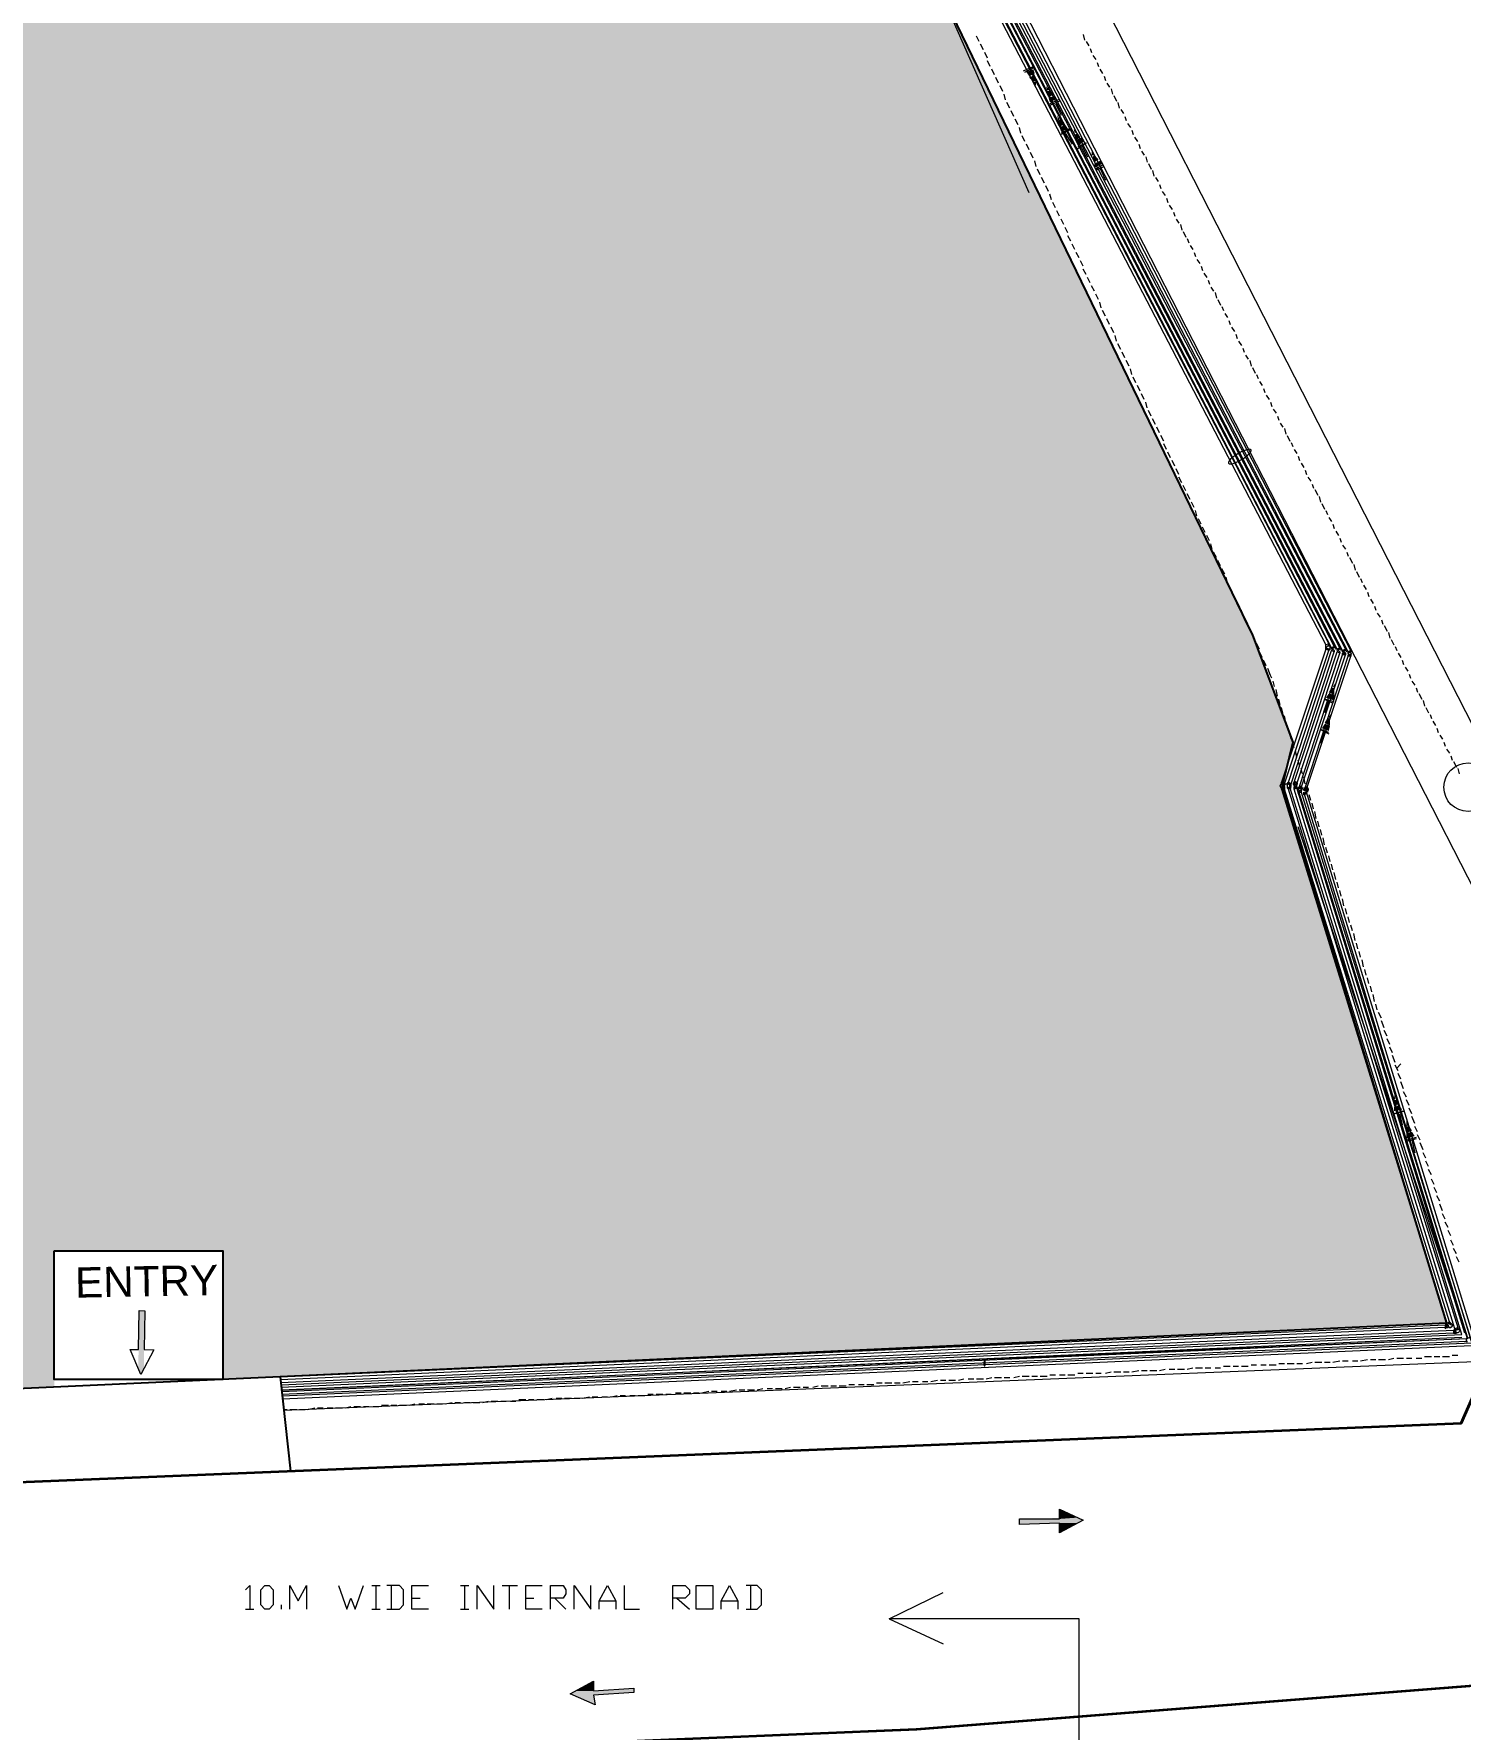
# Model space of a CAD drawing. Header units: inches. Extents: x 1969 to 240164, y 1364 to 46451.
# Drawn here: x 222827 to 226332, y 20353 to 24519 of the extents above; entities that cross this region are included whole.
import ezdxf

# ---------------------------------------------------------------- set-up
doc = ezdxf.new("R2010")
doc.units = ezdxf.units.IN
doc.header["$MEASUREMENT"] = 0
for name, color, linetype in [('PDF_0', 7, 'Continuous'), ('PDF_12 SOIL', 7, 'Continuous'), ('PDF_BH-WASTE', 7, 'Continuous'), ('PDF_BH_Soil', 7, 'Continuous'), ('PDF_BH_Waste', 7, 'Continuous'), ('PDF_BOUNDARY', 7, 'Continuous'), ('PDF_ESElevation', 7, 'Continuous'), ('PDF_HAT', 7, 'Continuous'), ('PDF_INTERNAL ROAD', 7, 'Continuous'), ('PDF_PHE_TEXT', 7, 'Continuous'), ('PDF_TEXT', 7, 'Continuous'), ('PDF_TEXT2', 7, 'Continuous'), ('PDF_TXT', 7, 'Continuous'), ('PDF_Wall', 7, 'Continuous')]:
    doc.layers.add(name, color=color, linetype=linetype)
doc.styles.add('PDF Swiss721BT-LightExtended', font='arial.ttf')

msp = doc.modelspace()

# ---------------------------------------------------------------- hatches: boundary and pattern name
at = {"true_color": 0x727430}
h = msp.add_hatch(color=67, dxfattribs=at)
h.dxf.hatch_style = 1
h.paths.add_polyline_path([(225081.8, 24568.3), (222757, 28348.5), (218952.9, 26669.3), (217326.9, 23866.1), (218736.4, 21011.3), (222232.3, 21165.1), (222232.3, 21501.7), (222532.3, 21501.7), (222532.3, 21177.9), (222876.5, 21193.6), (222876.5, 21528.4), (223290.6, 21528.4), (223290.6, 21212.4), (223431.7, 21218.8), (226298.7, 21350.5), (225894.7, 22671.3), (225920.3, 22778.7), (225821.5, 23041.2)])
h.paths.add_polyline_path([(220980.8, 24006.3), (222077.8, 24006.3), (222077.8, 23721.3), (220980.8, 23721.3)], flags=16)

# ---------------------------------------------------------------- linework, layer by layer
msp.add_line((223431.7, 21218.8), (223457.1, 20987.2))
for points in [[(222137.2, 21160.9), (218736.4, 21011.3), (217326.9, 23866.1), (218952.9, 26669.3), (222757, 28348.5), (225081.8, 24568.3), (225821.5, 23041.2), (225920.3, 22778.7), (225894.7, 22671.3), (226298.7, 21350.5), (223431.7, 21218.8), (222137.2, 21159.9)], [(213632.9, 20475.8), (214259.1, 20505.1), (214906.8, 20505.1), (215915.7, 20672.1), (216839.5, 20672.1), (217511, 20767.6), (218271.2, 20883.5), (218717.7, 20801.7), (219341.5, 20818.7), (222147.5, 20933.6), (226336.2, 21105), (227062.2, 22754.9), (230127.2, 24257.3)], [(230127.2, 23599.4), (227992.8, 22587.8), (227130, 20519), (224996.5, 20351.7), (223350.1, 20283.5), (220203.9, 20153.8), (218759.5, 20096.2), (218260.9, 20174.5), (216904.3, 19969.9), (215963.5, 19969.9), (215409.1, 19872.9), (213632.9, 19773.1)]]:
    msp.add_lwpolyline(points)
at = {"lineweight": 35}
for points in [[(213632.9, 20476.2), (214257.6, 20505.5), (214905.2, 20505.5), (215914.2, 20672.5), (216838, 20672.5), (217509.5, 20767.9), (218269.6, 20883.8), (218716.2, 20802), (219340, 20819.1), (222146, 20933.9), (226334.6, 21105.4), (227060.7, 22755.2), (230127.2, 24258.4)], [(230127.2, 23600.4), (227991.3, 22588.2), (227128.5, 20519.4), (224995, 20352.1), (223348.6, 20283.9), (220202.4, 20154.2), (218757.9, 20096.6), (218259.4, 20174.8), (216902.7, 19970.3), (215961.9, 19970.3), (215407.6, 19873.2), (213632.9, 19773.5)]]:
    msp.add_lwpolyline(points, dxfattribs=at)
msp.add_lwpolyline([(222876.5, 21528.4), (223290.6, 21528.4), (223290.6, 21212.4), (222876.5, 21212.4)], close=True)
at = {"layer": 'PDF_0', "lineweight": 0}
for points in [[(225272.6, 24435.3), (225259, 24462.6)], [(225259, 24428.5), (225282.9, 24438.8)], [(225262.4, 24425.1), (225282.9, 24435.3)], [(225344.2, 24356.9), (225323.8, 24346.7)], [(225347.6, 24353.5), (225323.8, 24343.3)], [(225337.4, 24346.7), (225351, 24319.5)], [(225371.5, 24285.4), (225351, 24275.1)], [(225371.5, 24282), (225351, 24271.7)], [(225361.3, 24275.1), (225378.3, 24247.9)], [(225392, 24237.6), (225412.4, 24251.3), (225392, 24241)], [(225402.2, 24244.5), (225415.8, 24217.2)], [(225453.3, 24196.7), (225436.3, 24186.5)], [(225456.7, 24193.3), (225436.3, 24183.1)], [(225446.5, 24189.9), (225460.1, 24159.2)], [(226022.6, 23013.9), (226022.6, 23010.5), (226015.7, 23007.1), (226015.7, 23010.5), (226022.6, 23013.9), (226015.7, 23010.5)], [(226015.7, 23010.5), (226015.7, 23010.5)], [(226015.7, 23010.5), (226015.7, 23010.5)], [(226022.6, 23003.7), (226022.6, 23000.3), (226015.7, 23003.7), (226019.2, 23007.1), (226022.6, 23003.7), (226019.2, 23007.1)], [(226015.7, 23003.7), (226015.7, 23003.7)], [(226019.2, 23007.1), (226019.2, 23007.1)], [(226019.2, 23007.1), (226019.2, 23007.1)], [(226019.2, 23007.1), (226019.2, 23007.1)], [(226022.6, 23013.9), (226022.6, 23013.9)], [(226022.6, 23013.9), (226022.6, 23013.9)], [(226022.6, 23010.5), (226022.6, 23010.5)], [(226022.6, 23003.7), (226022.6, 23003.7)], [(226022.6, 23000.3), (226022.6, 23000.3)], [(226036.2, 23010.5), (226036.2, 23007.1), (226029.4, 23003.7), (226029.4, 23007.1), (226036.2, 23010.5), (226029.4, 23007.1)], [(226029.4, 23007.1), (226029.4, 23007.1)], [(226029.4, 23007.1), (226029.4, 23007.1)], [(226036.2, 23000.3), (226036.2, 22996.9), (226029.4, 23000.3), (226032.8, 23003.7), (226036.2, 23000.3), (226032.8, 23003.7)], [(226029.4, 23000.3), (226029.4, 23000.3)], [(226032.8, 23003.7), (226032.8, 23003.7)], [(226032.8, 23003.7), (226032.8, 23003.7)], [(226032.8, 23003.7), (226032.8, 23003.7)], [(226036.2, 23010.5), (226036.2, 23010.5)], [(226036.2, 23010.5), (226036.2, 23010.5)], [(226036.2, 23007.1), (226036.2, 23007.1)], [(226036.2, 23000.3), (226036.2, 23000.3)], [(226036.2, 22996.9), (226036.2, 22996.9)], [(226049.8, 23007.1), (226049.8, 23003.7), (226043, 23000.3), (226043, 23003.7), (226049.8, 23007.1), (226043, 23003.7)], [(226043, 23003.7), (226043, 23003.7)], [(226043, 23003.7), (226043, 23003.7)], [(226049.8, 22996.9), (226049.8, 22993.5), (226043, 22993.5), (226043, 22996.9), (226049.8, 22996.9), (226046.4, 23000.3), (226043, 22996.9)], [(226046.4, 23000.3), (226043, 23000.3)], [(226043, 22993.5), (226043, 22993.5)], [(226046.4, 23000.3), (226046.4, 23000.3)], [(226049.8, 23007.1), (226049.8, 23007.1)], [(226049.8, 23007.1), (226049.8, 23007.1)], [(226049.8, 23003.7), (226049.8, 23003.7)], [(226049.8, 22996.9), (226049.8, 22996.9)], [(226049.8, 22993.5), (226049.8, 22993.5)], [(226063.5, 23003.7), (226063.5, 23000.3), (226056.7, 22996.9), (226056.7, 23000.3), (226063.5, 23003.7), (226056.7, 23000.3)], [(226056.7, 23000.3), (226056.7, 23000.3)], [(226056.7, 23000.3), (226056.7, 23000.3)], [(226060.1, 22993.5), (226056.7, 22996.9)], [(226060.1, 22993.5), (226060.1, 22993.5)], [(226063.5, 23003.7), (226063.5, 23003.7)], [(226063.5, 23003.7), (226063.5, 23003.7)], [(226063.5, 22996.9), (226063.5, 23000.3)], [(226063.5, 22993.5), (226063.5, 22993.5)], [(226056.7, 22990.1), (226056.7, 22990.1)], [(226063.5, 22990.1), (226063.5, 22990.1)], [(226022.6, 22877.6), (225998.7, 22884.4), (226019.2, 22874.2)], [(226008.9, 22881), (225998.7, 22850.3)], [(226008.9, 22802.6), (225988.5, 22809.4), (226008.9, 22799.2)], [(225998.7, 22802.6), (225988.5, 22775.3)], [(226182.8, 21865.2), (226189.6, 21837.9)], [(226223.7, 21807.2), (226199.8, 21800.4)], [(226223.7, 21803.8), (226199.8, 21797)], [(226213.5, 21800.4), (226220.3, 21769.7)]]:
    msp.add_lwpolyline(points, dxfattribs=at)
msp.add_lwpolyline([(226062.7, 22997.9, -0.238563), (226063.5, 22993.5), (226063.5, 22990.1), (226056.7, 22990.1), (226056.7, 22993.5), (226063.5, 22993.5), (226060.1, 22993.5), (226056.7, 22993.5)], format="xyb", dxfattribs=at)
msp.add_lwpolyline([(226169.1, 21865.2), (226193, 21872)], close=True, dxfattribs=at)
for centre in [(226020.9, 23008.8), (226034.5, 23005.4), (226048.1, 23002)]:
    msp.add_arc(centre, 5.1, 339.0931, 32.7645, dxfattribs=at)
at = {"layer": 'PDF_0', "transparency": 33554559}
for points in [[(225286.3, 24421.7), (225265.8, 24425.1), (225282.9, 24431.9)], [(225272.6, 24414.9), (225286.3, 24421.7), (225265.8, 24425.1)], [(225289.7, 24404.7), (225272.6, 24411.5), (225286.3, 24418.3)], [(225282.9, 24401.3), (225289.7, 24404.7), (225272.6, 24411.5)], [(225289.7, 24391), (225282.9, 24401.3), (225289.7, 24401.3)], [(225313.6, 24391), (225323.8, 24380.8), (225317, 24380.8)], [(225323.8, 24380.8), (225317, 24377.4), (225334, 24370.6)], [(225317, 24377.4), (225334, 24370.6), (225320.4, 24363.8)], [(225334, 24367.2), (225320.4, 24360.4), (225340.8, 24360.4)], [(225320.4, 24360.4), (225340.8, 24360.4), (225323.8, 24350.1)], [(225340.8, 24319.5), (225347.6, 24309.2), (225344.2, 24305.8)], [(225351, 24309.2), (225344.2, 24305.8), (225361.3, 24295.6)], [(225344.2, 24305.8), (225361.3, 24295.6), (225347.6, 24292.2)], [(225361.3, 24295.6), (225347.6, 24288.8), (225368.1, 24285.4)], [(225347.6, 24288.8), (225368.1, 24285.4), (225351, 24278.5)], [(225381.7, 24285.4), (225388.5, 24278.5), (225385.1, 24275.1)], [(225392, 24275.1), (225385.1, 24271.7), (225398.8, 24264.9)], [(225385.1, 24271.7), (225398.8, 24264.9), (225388.5, 24258.1)], [(225402.2, 24264.9), (225388.5, 24258.1), (225409, 24254.7)], [(225388.5, 24258.1), (225409, 24254.7), (225392, 24244.5)], [(225426, 24230.8), (225432.9, 24220.6), (225426, 24220.6)], [(225432.9, 24220.6), (225429.4, 24217.2), (225443.1, 24210.4)], [(225429.4, 24217.2), (225443.1, 24210.4), (225432.9, 24203.6)], [(225446.5, 24207), (225432.9, 24200.1), (225453.3, 24200.1)], [(225432.9, 24200.1), (225453.3, 24200.1), (225432.9, 24189.9)], [(226015.7, 22911.7), (226022.6, 22894.6), (226008.9, 22901.4)], [(226022.6, 22911.7), (226015.7, 22911.7), (226022.6, 22894.6)], [(226026, 22925.3), (226022.6, 22911.7), (226019.2, 22915.1)], [(226008.9, 22898), (226022.6, 22881), (226002.1, 22887.8)], [(226022.6, 22894.6), (226008.9, 22898), (226022.6, 22881)], [(226005.5, 22836.7), (226012.3, 22819.6), (225998.7, 22826.4)], [(226012.3, 22836.7), (226005.5, 22836.7), (226012.3, 22819.6)], [(226015.7, 22850.3), (226012.3, 22836.7), (226008.9, 22840.1)], [(225998.7, 22823), (226008.9, 22806), (225991.9, 22812.8)], [(226012.3, 22819.6), (225998.7, 22823), (226008.9, 22806)], [(226169.1, 21912.9), (226172.5, 21902.7), (226169.1, 21899.3)], [(226176, 21899.3), (226169.1, 21899.3), (226182.8, 21889)], [(226169.1, 21899.3), (226182.8, 21889), (226169.1, 21885.6)], [(226182.8, 21885.6), (226169.1, 21882.2), (226189.6, 21875.4)], [(226169.1, 21882.2), (226189.6, 21875.4), (226169.1, 21872)], [(226199.8, 21848.1), (226206.6, 21837.9), (226199.8, 21834.5)], [(226206.6, 21834.5), (226199.8, 21834.5), (226213.5, 21824.3)], [(226199.8, 21834.5), (226213.5, 21824.3), (226199.8, 21817.5)], [(226213.5, 21820.9), (226199.8, 21817.5), (226220.3, 21810.6)], [(226199.8, 21817.5), (226220.3, 21810.6), (226199.8, 21803.8)]]:
    msp.add_solid(points, dxfattribs=at)
at = {"layer": 'PDF_12 SOIL', "lineweight": 0}
for points in [[(225930.5, 22676.5), (225930.5, 22673), (225930.5, 22676.5), (225923.7, 22679.9), (225923.7, 22676.5), (225923.7, 22679.9, 1.582376), (225931.9, 22676.3)], [(225954.4, 22662.8), (225954.4, 22659.4), (225954.4, 22662.8), (225947.6, 22666.2), (225947.6, 22662.8), (225951, 22666.2, 1.582376), (225959.1, 22662.6)]]:
    msp.add_lwpolyline(points, format="xyb", dxfattribs=at)
for points in [[(225923.7, 22676.5), (225930.5, 22673)], [(225923.7, 22673), (225923.7, 22676.5)], [(225930.5, 22669.6), (225923.7, 22666.2)], [(225923.7, 22669.6), (225923.7, 22666.2)], [(225927.1, 22673), (225930.5, 22673)], [(225927.1, 22669.6), (225930.5, 22669.6)], [(225947.6, 22662.8), (225954.4, 22659.4)], [(225947.6, 22659.4), (225947.6, 22662.8)], [(225954.4, 22656), (225947.6, 22652.6)], [(225947.6, 22656), (225947.6, 22652.6)]]:
    msp.add_lwpolyline(points, close=True, dxfattribs=at)
for points in [[(225923.7, 22676.5), (225923.7, 22676.5)], [(225923.7, 22673), (225923.7, 22673)], [(225923.7, 22673), (225923.7, 22673)], [(225923.7, 22662.8), (225923.7, 22666.2), (225923.7, 22662.8), (225930.5, 22666.2), (225930.5, 22669.6), (225930.5, 22666.2)], [(225923.7, 22666.2), (225923.7, 22666.2)], [(225930.5, 22673), (225930.5, 22673)], [(225930.5, 22669.6), (225930.5, 22669.6)], [(225947.6, 22662.8), (225947.6, 22662.8)], [(225947.6, 22649.2), (225947.6, 22652.6), (225947.6, 22649.2), (225954.4, 22652.6), (225954.4, 22656), (225954.4, 22652.6)], [(225947.6, 22652.6), (225947.6, 22652.6)], [(225951, 22659.4), (225951, 22659.4)], [(225951, 22659.4), (225951, 22659.4)], [(225954.4, 22659.4), (225954.4, 22659.4)], [(225954.4, 22659.4), (225954.4, 22659.4)], [(225954.4, 22656), (225954.4, 22656)], [(225954.4, 22656), (225954.4, 22656)]]:
    msp.add_lwpolyline(points, dxfattribs=at)
for centre in [(225926.8, 22675.8), (225954, 22662.1)]:
    msp.add_arc(centre, 5.11, 351.5959, 222.4307, dxfattribs=at)
at = {"layer": 'PDF_BH-WASTE', "lineweight": 0}
for points in [[(225910.1, 22679.9), (225910.1, 22676.5), (225906.7, 22673), (225906.7, 22676.5), (225910.1, 22679.9), (225916.9, 22676.5), (225913.5, 22673), (225916.9, 22676.5)], [(225906.7, 22676.5), (225906.7, 22676.5)], [(225910.1, 22666.2), (225906.7, 22669.6), (225906.7, 22666.2)], [(225906.7, 22666.2), (225906.7, 22666.2)], [(225910.1, 22676.5), (225910.1, 22676.5)], [(225910.1, 22662.8), (225916.9, 22666.2), (225913.5, 22666.2), (225913.5, 22669.6), (225916.9, 22666.2)], [(225910.1, 22669.6), (225910.1, 22669.6)], [(225910.1, 22669.6), (225910.1, 22669.6)], [(225913.5, 22673), (225913.5, 22673)], [(225913.5, 22669.6), (225913.5, 22669.6)], [(225913.5, 22666.2), (225913.5, 22666.2)], [(225940.8, 22662.8), (225940.8, 22666.2), (225933.9, 22666.2), (225940.8, 22662.8), (225944.2, 22666.2), (225937.3, 22669.6), (225933.9, 22666.2), (225937.3, 22669.6)], [(225933.9, 22666.2), (225933.9, 22666.2)], [(225937.3, 22662.8), (225937.3, 22662.8)], [(225937.3, 22662.8), (225937.3, 22662.8)], [(225940.8, 22666.2), (225940.8, 22666.2)], [(225940.8, 22662.8), (225940.8, 22662.8)], [(225940.8, 22656), (225940.8, 22659.4), (225933.9, 22656), (225940.8, 22659.4), (225940.8, 22656), (225933.9, 22652.6), (225933.9, 22656), (225937.3, 22652.6)], [(225933.9, 22656), (225933.9, 22656)], [(225940.8, 22659.4), (225940.8, 22659.4)]]:
    msp.add_lwpolyline(points, dxfattribs=at)
for points in [[(225910.1, 22666.2), (225906.7, 22666.2), (225910.1, 22662.8), (225906.7, 22666.2), (225913.5, 22666.2)], [(225910.1, 22676.5), (225913.5, 22673)], [(225913.5, 22669.6), (225913.5, 22673)], [(225933.9, 22662.8), (225933.9, 22666.2)], [(225940.8, 22662.8), (225940.8, 22659.4)], [(225933.9, 22659.4), (225933.9, 22656)]]:
    msp.add_lwpolyline(points, close=True, dxfattribs=at)
for centre, radius, start, end in [((225911.8, 22671.3), 5.12, 351.6303, 222.4325), ((225911.8, 22671.3), 5.11, 134.7295, 5.5657), ((225939, 22664.5), 5.12, 351.6303, 222.4325), ((225939, 22664.5), 5.11, 134.7295, 5.5657)]:
    msp.add_arc(centre, radius, start, end, dxfattribs=at)
at = {"layer": 'PDF_BH_Soil', "lineweight": 0}
for points in [[(226029.4, 23007.1), (224512.5, 25925)], [(226036.2, 23010.5), (224519.3, 25928.4)], [(226056.7, 23000.3), (224546.6, 25918.1)], [(226063.5, 23003.7), (224553.4, 25921.5)], [(225923.7, 22679.9), (226029.4, 23000.3)], [(225930.5, 22676.5), (226036.2, 22996.9)], [(225951, 22666.2), (226056.7, 22990.1)], [(225954.4, 22662.8), (226063.5, 22990.1)], [(223434.5, 21193.2), (226336.2, 21323.2), (225923.7, 22662.8)], [(226343, 21326.6), (225930.5, 22666.2)], [(226360, 21306.1), (225947.6, 22656)], [(226366.8, 21309.6), (225954.4, 22656)], [(223435.3, 21186.5), (226336.2, 21316.4)], [(223436.9, 21172), (226360, 21302.7)], [(223437.6, 21165.2), (226360, 21295.9)]]:
    msp.add_lwpolyline(points, dxfattribs=at)
at = {"layer": 'PDF_BH_Waste', "lineweight": 0}
for points in [[(224492.1, 25945.4), (224488.6, 25945.4), (224485.2, 25945.4), (224488.6, 25945.4), (224492.1, 25942), (224481.8, 25938.6), (226002.1, 23017.3), (226008.9, 23020.7), (224488.6, 25942)], [(226015.7, 23010.5), (224498.9, 25931.8), (224505.7, 25935.2), (226022.6, 23013.9)], [(226043, 23003.7), (224529.5, 25918.1), (224526.1, 25921.5), (224529.5, 25918.1), (224533, 25921.5), (224533, 25925), (224533, 25921.5), (226049.8, 23007.1)], [(225910.1, 22679.9), (226015.7, 23003.7)], [(225916.9, 22676.5), (226022.6, 23000.3)], [(225937.3, 22669.6), (226043, 22993.5)], [(225940.8, 22666.2), (226049.8, 22993.5)], [(226002.1, 23010.5), (226002.1, 23017.3), (226008.9, 23020.7), (226008.9, 23017.3), (226002.1, 23010.5), (226008.9, 23007.1), (226012.3, 23007.1)], [(226002.1, 23017.3), (226002.1, 23017.3)], [(226002.1, 23017.3), (226002.1, 23017.3)], [(226002.1, 23007.1), (226002.1, 23010.5), (226012.3, 23007.1), (226008.9, 23003.7)], [(226002.1, 23010.5), (226002.1, 23010.5)], [(226002.1, 23010.5), (226002.1, 23010.5)], [(226002.1, 23010.5), (226002.1, 23010.5)], [(226002.1, 23007.1), (226002.1, 23007.1)], [(226008.9, 23020.7), (226008.9, 23020.7)], [(226008.9, 23020.7), (226008.9, 23020.7)], [(226008.9, 23013.9), (226008.9, 23017.3)], [(226008.9, 23003.7), (226008.9, 23003.7)], [(225893, 22676.5), (225893, 22676.5)], [(225893, 22666.2), (225893, 22666.2)], [(225899.9, 22673), (225899.9, 22673)], [(225899.9, 22673), (225899.9, 22673)], [(225899.9, 22666.2), (225899.9, 22666.2)], [(225913.5, 22666.2), (226325.9, 21340.2), (226319.1, 21336.8), (225910.1, 22662.8)], [(225940.8, 22656), (226356.6, 21316.4), (226356.6, 21313), (226356.6, 21316.4), (226349.8, 21313), (226349.8, 21316.4), (225937.3, 22652.6)], [(223431.7, 21218.8), (226295.3, 21347.1), (226295.3, 21336.8), (226298.7, 21340.2), (226295.3, 21340.2), (223432.5, 21212)], [(223433.2, 21205.1), (226315.7, 21333.4), (226315.7, 21326.6), (223434, 21198.4)], [(226298.7, 21347.1), (226298.7, 21347.1)], [(226298.7, 21347.1), (226298.7, 21347.1)], [(226298.7, 21343.6), (226298.7, 21347.1), (226302.1, 21343.6)], [(226298.7, 21340.2), (226298.7, 21340.2)], [(226298.7, 21340.2), (226302.1, 21340.2)], [(226298.7, 21340.2), (226302.1, 21340.2)], [(226305.5, 21350.5), (226305.5, 21350.5)], [(226319.1, 21333.4), (226319.1, 21333.4)], [(226319.1, 21333.4), (226319.1, 21333.4)], [(226322.5, 21330), (226322.5, 21330)], [(226322.5, 21330), (226322.5, 21330)], [(226325.9, 21336.8), (226325.9, 21336.8)], [(223435.7, 21182.7), (226346.4, 21313), (226349.8, 21313), (226346.4, 21313), (226346.4, 21306.1), (226349.8, 21306.1), (226346.4, 21306.1), (223436.4, 21175.9)], [(226319.1, 21326.6), (226319.1, 21326.6)]]:
    msp.add_lwpolyline(points, dxfattribs=at)
for points in [[(225903.3, 22676.5), (225899.9, 22673), (225899.9, 22676.5), (226008.9, 23003.7), (226002.1, 23007.1), (225893, 22679.9)], [(225893, 22679.9), (225893, 22676.5)], [(225893, 22676.5), (225899.9, 22673)], [(225893, 22673), (225893, 22676.5)], [(225893, 22669.6), (225893, 22666.2)], [(225899.9, 22666.2), (225893, 22666.2)], [(225893, 22662.8), (225893, 22666.2)], [(225899.9, 22662.8), (225893, 22662.8), (226298.7, 21350.5), (226305.5, 21353.9)], [(225899.9, 22669.6), (225899.9, 22666.2)], [(225899.9, 22662.8), (225899.9, 22666.2)], [(226295.3, 21347.1), (226298.7, 21347.1)], [(226298.7, 21347.1), (226305.5, 21350.5)], [(226298.7, 21350.5), (226298.7, 21347.1)], [(226298.7, 21340.2), (226298.7, 21347.1)], [(226302.1, 21347.1), (226298.7, 21347.1)], [(226305.5, 21350.5), (226305.5, 21353.9), (226308.9, 21350.5)], [(226308.9, 21347.1), (226305.5, 21350.5)], [(226315.7, 21333.4), (226319.1, 21333.4)], [(226319.1, 21333.4), (226325.9, 21336.8)], [(226319.1, 21336.8), (226319.1, 21333.4)], [(226319.1, 21326.6), (226319.1, 21333.4)], [(226322.5, 21333.4), (226319.1, 21333.4)], [(226319.1, 21330), (226319.1, 21333.4)], [(226325.9, 21340.2), (226325.9, 21336.8)], [(226325.9, 21333.4), (226325.9, 21336.8)], [(226315.7, 21326.6), (226319.1, 21326.6)], [(226322.5, 21326.6), (226319.1, 21326.6)]]:
    msp.add_lwpolyline(points, close=True, dxfattribs=at)
for points in [[(225891.1, 22675, 1.582397), (225899.8, 22671.8, -1.624566)], [(226302.1, 21346.2, 1.582192), (226311, 21348.8, -1.624776)], [(226305.2, 21340.6, 1.581999), (226304.8, 21349.9, -1.624261)]]:
    msp.add_lwpolyline(points, format="xyb", close=True, dxfattribs=at)
for centre, radius, start, end in [((226003.8, 23012.2), 8.51, 339.1159, 32.7722), ((225894.7, 22671.3), 5.12, 351.6303, 222.4325), ((225894.7, 22671.3), 5.11, 350.2527, 223.8073), ((226325.6, 21332.7), 5.11, 170.8883, 41.7231), ((226325.6, 21332.7), 5.11, 247.1408, 117.9756)]:
    msp.add_arc(centre, radius, start, end, dxfattribs=at)
at = {"layer": 'PDF_BOUNDARY', "lineweight": 0}
for points in [[(225272.6, 24128.6), (225068.1, 24592.1), (222757, 28348.5), (224720.4, 28750.8), (228078, 29473.4), (229373.3, 26473.8), (230127.2, 26675.7)], [(223435.2, 21187.4), (225054.5, 21258.4), (226349.8, 21313), (225933.9, 22570.8)]]:
    msp.add_lwpolyline(points, dxfattribs=at)
at = {"layer": 'PDF_ESElevation', "lineweight": 0}
msp.add_lwpolyline([(224567, 25928.4), (226366.8, 22414)], dxfattribs=at)
at = {"layer": 'PDF_HAT', "lineweight": 0}
msp.add_lwpolyline([(227461, 27073.7), (224873.8, 25734.1), (226383.9, 22778.7), (229772.1, 24530.8), (228224.6, 27469.1), (227600.8, 27148.7)], dxfattribs=at)
at = {"layer": 'PDF_INTERNAL ROAD', "lineweight": 0}
for points in [[(223440.7, 21136.9), (226407.7, 21258.4)], [(219341.5, 20818.7), (226336.2, 21105)], [(223346.7, 20696), (223357, 20706.2), (223357, 20648.3)], [(223455.8, 20648.3), (223455.8, 20706.2), (223476.3, 20668.7), (223496.7, 20706.2), (223496.7, 20648.3)], [(223575.1, 20706.2), (223595.6, 20648.3), (223605.8, 20675.5), (223616, 20648.3), (223636.5, 20706.2)], [(223656.9, 20706.2), (223677.4, 20706.2)], [(223667.1, 20706.2), (223667.1, 20648.3)], [(223694.4, 20648.3), (223725.1, 20648.3), (223735.3, 20658.5), (223735.3, 20696), (223725.1, 20706.2), (223694.4, 20706.2)], [(223704.6, 20706.2), (223704.6, 20648.3)], [(223796.7, 20648.3), (223755.8, 20648.3), (223755.8, 20706.2), (223796.7, 20706.2)], [(223875.1, 20706.2), (223895.5, 20706.2)], [(223885.3, 20706.2), (223885.3, 20648.3)], [(223916, 20648.3), (223916, 20706.2), (223956.9, 20648.3), (223956.9, 20706.2)], [(223977.3, 20706.2), (224014.8, 20706.2)], [(223994.4, 20706.2), (223994.4, 20648.3)], [(224076.2, 20648.3), (224035.3, 20648.3), (224035.3, 20706.2), (224076.2, 20706.2)], [(224096.6, 20648.3), (224096.6, 20706.2), (224127.3, 20706.2), (224134.1, 20696), (224134.1, 20685.8), (224127.3, 20675.5), (224096.6, 20675.5)], [(224154.6, 20648.3), (224154.6, 20706.2), (224195.5, 20648.3), (224195.5, 20706.2)], [(224215.9, 20648.3), (224215.9, 20668.7), (224236.4, 20706.2), (224256.9, 20668.7), (224256.9, 20648.3)], [(224277.3, 20706.2), (224277.3, 20648.3), (224314.8, 20648.3)], [(224396.6, 20648.3), (224396.6, 20706.2), (224427.3, 20706.2), (224437.5, 20696), (224437.5, 20685.8), (224427.3, 20675.5), (224396.6, 20675.5)], [(224515.9, 20648.3), (224515.9, 20668.7), (224536.4, 20706.2), (224556.8, 20668.7), (224556.8, 20648.3)], [(224577.3, 20648.3), (224604.5, 20648.3), (224614.8, 20658.5), (224614.8, 20696), (224604.5, 20706.2), (224577.3, 20706.2)], [(224587.5, 20706.2), (224587.5, 20648.3)], [(223755.8, 20675.5), (223776.2, 20675.5)], [(224035.3, 20675.5), (224055.7, 20675.5)], [(224106.9, 20675.5), (224134.1, 20648.3)], [(224215.9, 20668.7), (224256.9, 20668.7)], [(224406.8, 20675.5), (224437.5, 20648.3)], [(224515.9, 20668.7), (224556.8, 20668.7)], [(224928.4, 20624.4), (225061.3, 20689.2)], [(223346.7, 20648.3), (223367.2, 20648.3)], [(223435.4, 20648.3), (223435.4, 20658.5)], [(223656.9, 20648.3), (223677.4, 20648.3)], [(223875.1, 20648.3), (223895.5, 20648.3)], [(225395.4, 19871.1), (225395.4, 20624.4), (224928.4, 20624.4), (225061.3, 20563.1)]]:
    msp.add_lwpolyline(points, dxfattribs=at)
for points in [[(223394.4, 20648.3), (223384.2, 20658.5), (223384.2, 20696), (223394.4, 20706.2), (223404.7, 20706.2), (223414.9, 20696), (223414.9, 20658.5), (223404.7, 20648.3)], [(224454.6, 20648.3), (224454.6, 20706.2), (224495.5, 20706.2), (224495.5, 20648.3)]]:
    msp.add_lwpolyline(points, close=True, dxfattribs=at)
at = {"layer": 'PDF_PHE_TEXT', "lineweight": 0}
for points in [[(225818.3, 23496.7), (225815.9, 23500.8), (225801.5, 23496.7), (225786.1, 23487.6)], [(225794.8, 23472.9), (225810.2, 23482), (225820.7, 23492.7), (225818.3, 23496.7)], [(225786.1, 23487.6), (225770.7, 23478.5), (225760.1, 23467.8), (225762.5, 23463.8)], [(225762.5, 23463.8), (225764.9, 23459.7), (225779.4, 23463.8), (225794.8, 23472.9)], [(225161.5, 21254.3), (225161.4, 21249.6), (225162.1, 21245.8), (225163.1, 21245.7)], [(225163.3, 21262.8), (225162.4, 21262.8), (225161.6, 21259), (225161.5, 21254.3)], [(225163.1, 21245.7), (225164, 21245.7), (225164.8, 21249.5), (225164.9, 21254.2)], [(225164.9, 21254.2), (225165, 21258.9), (225164.3, 21262.8), (225163.3, 21262.8)]]:
    msp.add_open_spline(points, degree=3, dxfattribs=at)
at = {"layer": 'PDF_TEXT2', "lineweight": 0}
for points in [[(225149.9, 24500.1), (225143.1, 24513.7)], [(225160.2, 24479.7), (225153.3, 24493.3)], [(225170.4, 24459.2), (225163.6, 24472.8)], [(225177.2, 24438.8), (225170.4, 24452.4)], [(225187.4, 24418.3), (225180.6, 24431.9)], [(225197.7, 24397.9), (225190.8, 24411.5)], [(225207.9, 24377.4), (225201.1, 24391)], [(225214.7, 24356.9), (225211.3, 24370.6)], [(225224.9, 24336.5), (225218.1, 24350.1)], [(225235.2, 24316), (225228.3, 24329.7)], [(225245.4, 24295.6), (225238.6, 24309.2)], [(225252.2, 24275.1), (225248.8, 24288.8)], [(225262.4, 24254.7), (225255.6, 24268.3)], [(225272.6, 24234.2), (225265.8, 24247.9)], [(225282.9, 24213.8), (225276.1, 24227.4)], [(225289.7, 24193.3), (225286.3, 24207)], [(225299.9, 24172.9), (225293.1, 24186.5)], [(225310.1, 24152.4), (225303.3, 24166.1)], [(225320.4, 24132), (225313.6, 24145.6)], [(225327.2, 24111.5), (225323.8, 24125.2)], [(225337.4, 24091.1), (225330.6, 24104.7)], [(225347.6, 24070.6), (225340.8, 24084.2)], [(225357.9, 24050.2), (225351, 24063.8)], [(225368.1, 24029.7), (225361.3, 24043.3)], [(225374.9, 24009.3), (225368.1, 24022.9)], [(225385.1, 23988.8), (225378.3, 24002.4)], [(225395.4, 23968.4), (225388.5, 23982)], [(225405.6, 23947.9), (225398.8, 23961.5)], [(225412.4, 23927.4), (225405.6, 23941.1)], [(225422.6, 23907), (225415.8, 23920.6)], [(225432.9, 23886.5), (225426, 23900.2)], [(225443.1, 23866.1), (225436.3, 23879.7)], [(225449.9, 23845.6), (225446.5, 23859.3)], [(225460.1, 23825.2), (225453.3, 23838.8)], [(225470.4, 23804.7), (225463.5, 23818.4)], [(225480.6, 23784.3), (225473.8, 23797.9)], [(225487.4, 23763.8), (225484, 23777.5)], [(225497.6, 23743.4), (225490.8, 23757)], [(225507.8, 23722.9), (225501, 23736.6)], [(225518.1, 23702.5), (225511.3, 23716.1)], [(225524.9, 23682), (225521.5, 23695.7)], [(225535.1, 23661.6), (225528.3, 23675.2)], [(225545.3, 23641.1), (225538.5, 23654.8)], [(225555.6, 23620.7), (225548.8, 23634.3)], [(225562.4, 23600.2), (225559, 23613.8)], [(225572.6, 23579.8), (225565.8, 23593.4)], [(225582.8, 23559.3), (225576, 23572.9)], [(225593.1, 23538.9), (225586.2, 23552.5)], [(225603.3, 23518.4), (225596.5, 23532)], [(225610.1, 23498), (225603.3, 23511.6)], [(225620.3, 23477.5), (225613.5, 23491.1)], [(225630.6, 23457), (225623.7, 23470.7)], [(225640.8, 23436.6), (225634, 23450.2)], [(225647.6, 23416.1), (225640.8, 23429.8)], [(225657.8, 23395.7), (225651, 23409.3)], [(225668.1, 23375.2), (225661.2, 23388.9)], [(225678.3, 23354.8), (225671.5, 23368.4)], [(225685.1, 23334.3), (225681.7, 23348)], [(225695.3, 23313.9), (225688.5, 23327.5)], [(225705.6, 23293.4), (225698.7, 23307.1)], [(225715.8, 23273), (225709, 23286.6)], [(225722.6, 23252.5), (225719.2, 23266.2)], [(225732.8, 23232.1), (225726, 23245.7)], [(225743.1, 23211.6), (225736.2, 23225.3)], [(225753.3, 23191.2), (225746.5, 23204.8)], [(225760.1, 23170.7), (225756.7, 23184.3)], [(225770.3, 23150.3), (225763.5, 23163.9)], [(225780.5, 23129.8), (225773.7, 23143.4)], [(225790.8, 23109.4), (225784, 23123)], [(225797.6, 23088.9), (225794.2, 23102.5)], [(225807.8, 23068.5), (225801, 23082.1)], [(225818, 23048), (225811.2, 23061.6)], [(225828.3, 23027.5), (225821.5, 23041.2)], [(225838.5, 23007.1), (225831.7, 23020.7)], [(225845.3, 22986.6), (225838.5, 23000.3)], [(225855.5, 22966.2), (225848.7, 22979.8)], [(225869.2, 22935.5), (225865.8, 22942.3), (225858.9, 22959.4)], [(225876, 22915.1), (225872.6, 22928.7)], [(225882.8, 22891.2), (225879.4, 22908.2)], [(225889.6, 22870.7), (225886.2, 22884.4)], [(225896.4, 22850.3), (225893, 22863.9)], [(225903.3, 22826.4), (225899.9, 22843.5)], [(225910.1, 22806), (225906.7, 22819.6)], [(225916.9, 22785.5), (225913.5, 22799.2)], [(225923.7, 22765.1), (225920.3, 22778.7)], [(225930.5, 22741.2), (225927.1, 22758.3)], [(225937.3, 22720.8), (225933.9, 22734.4)], [(225944.2, 22700.3), (225940.8, 22713.9)], [(225951, 22676.5), (225947.6, 22693.5)], [(225957.8, 22656), (225954.4, 22669.6)], [(225964.6, 22635.5), (225961.2, 22649.2)], [(225971.4, 22615.1), (225968, 22628.7)], [(225978.3, 22591.2), (225974.8, 22608.3)], [(225985.1, 22570.8), (225981.7, 22584.4)], [(225991.9, 22550.3), (225988.5, 22564)], [(225998.7, 22526.5), (225995.3, 22543.5)], [(226005.5, 22506), (226002.1, 22519.7)], [(226012.3, 22485.6), (226008.9, 22499.2)], [(226019.2, 22465.1), (226015.7, 22478.7)], [(226026, 22441.3), (226022.6, 22458.3)], [(226032.8, 22420.8), (226029.4, 22434.4)], [(226039.6, 22400.3), (226036.2, 22414)], [(226046.4, 22376.5), (226043, 22393.5)], [(226053.2, 22356), (226049.8, 22369.7)], [(226060.1, 22335.6), (226056.7, 22349.2)], [(226066.9, 22315.1), (226063.5, 22328.8)], [(226073.7, 22291.3), (226070.3, 22308.3)], [(226080.5, 22270.8), (226077.1, 22284.4)], [(226087.3, 22250.4), (226083.9, 22264)], [(226094.1, 22226.5), (226090.7, 22243.5)], [(226101, 22206), (226097.6, 22219.7)], [(226107.8, 22185.6), (226104.4, 22199.2)], [(226114.6, 22165.1), (226111.2, 22178.8)], [(226121.4, 22141.3), (226118, 22158.3)], [(226128.2, 22120.8), (226124.8, 22134.5)], [(226138.5, 22100.4), (226131.6, 22114)], [(226145.3, 22076.5), (226138.5, 22093.6)], [(226152.1, 22056.1), (226145.3, 22069.7)], [(226158.9, 22035.6), (226152.1, 22049.2)], [(226165.7, 22015.2), (226158.9, 22028.8)], [(226172.5, 21991.3), (226165.7, 22008.3)], [(226179.4, 21970.8), (226172.5, 21984.5)], [(226186.2, 21987.9), (226176, 21977.7)], [(226186.2, 21950.4), (226179.4, 21964)], [(226193, 21926.5), (226186.2, 21943.6)], [(226199.8, 21906.1), (226193, 21919.7)], [(226206.6, 21885.6), (226199.8, 21899.3)], [(226213.5, 21865.2), (226206.6, 21878.8)], [(226220.3, 21841.3), (226213.5, 21858.4)], [(226227.1, 21820.9), (226220.3, 21834.5)], [(226233.9, 21800.4), (226227.1, 21814)], [(226240.7, 21776.6), (226233.9, 21793.6)], [(226247.5, 21756.1), (226240.7, 21769.7)], [(226254.4, 21735.6), (226247.5, 21749.3)], [(226261.2, 21715.2), (226254.4, 21728.8)], [(226268, 21691.3), (226261.2, 21705)], [(226274.8, 21670.9), (226268, 21684.5)], [(226281.6, 21650.4), (226274.8, 21664.1)], [(226288.4, 21626.6), (226281.6, 21643.6)], [(226295.3, 21606.1), (226288.4, 21619.8)], [(226302.1, 21585.7), (226295.3, 21599.3)], [(226308.9, 21565.2), (226302.1, 21578.8)], [(226315.7, 21541.4), (226308.9, 21555)], [(226322.5, 21520.9), (226315.7, 21534.5)], [(226329.3, 21500.4), (226322.5, 21514.1)], [(225749.9, 21244.8), (225766.9, 21244.8)], [(225773.7, 21244.8), (225787.4, 21244.8)], [(225794.2, 21244.8), (225811.2, 21244.8)], [(225818, 21248.2), (225831.7, 21248.2)], [(225841.9, 21248.2), (225855.5, 21248.2)], [(225862.4, 21248.2), (225879.4, 21248.2)], [(225886.2, 21251.6), (225899.9, 21251.6)], [(225906.7, 21251.6), (225923.7, 21251.6)], [(225930.5, 21251.6), (225944.2, 21251.6)], [(225954.4, 21251.6), (225968, 21255)], [(225974.8, 21255), (225991.9, 21255)], [(225998.7, 21255), (226012.3, 21255)], [(226019.2, 21255), (226036.2, 21258.4)], [(226043, 21258.4), (226056.7, 21258.4)], [(226066.9, 21258.4), (226080.5, 21258.4)], [(226087.3, 21258.4), (226104.4, 21261.8)], [(226111.2, 21261.8), (226124.8, 21261.8)], [(226131.6, 21261.8), (226148.7, 21261.8)], [(226155.5, 21261.8), (226169.1, 21265.2)], [(226176, 21265.2), (226193, 21265.2)], [(226199.8, 21265.2), (226213.5, 21265.2)], [(226223.7, 21265.2), (226237.3, 21265.2)], [(226244.1, 21268.7), (226261.2, 21268.7)], [(226268, 21268.7), (226281.6, 21268.7)], [(226288.4, 21268.7), (226305.5, 21268.7)], [(226312.3, 21272.1), (226325.9, 21272.1)], [(224897.7, 21203.9), (224911.3, 21203.9)], [(224918.1, 21203.9), (224935.2, 21203.9)], [(224942, 21203.9), (224955.6, 21203.9)], [(224962.5, 21203.9), (224979.5, 21207.3)], [(224986.3, 21207.3), (225000, 21207.3)], [(225010.2, 21207.3), (225023.8, 21207.3)], [(225030.6, 21207.3), (225047.7, 21210.7)], [(225054.5, 21210.7), (225068.1, 21210.7)], [(225074.9, 21210.7), (225092, 21210.7)], [(225098.8, 21210.7), (225112.4, 21214.1)], [(225122.7, 21214.1), (225136.3, 21214.1)], [(225143.1, 21214.1), (225160.2, 21214.1)], [(225167, 21214.1), (225180.6, 21217.5)], [(225187.4, 21217.5), (225204.5, 21217.5)], [(225211.3, 21217.5), (225224.9, 21217.5)], [(225235.2, 21217.5), (225248.8, 21220.9)], [(225255.6, 21220.9), (225272.6, 21220.9)], [(225279.5, 21220.9), (225293.1, 21220.9)], [(225299.9, 21220.9), (225317, 21220.9)], [(225323.8, 21224.3), (225337.4, 21224.3)], [(225347.6, 21224.3), (225361.3, 21224.3)], [(225368.1, 21224.3), (225385.1, 21224.3)], [(225392, 21227.7), (225405.6, 21227.7)], [(225412.4, 21227.7), (225429.4, 21227.7)], [(225436.3, 21227.7), (225449.9, 21227.7)], [(225460.1, 21227.7), (225473.8, 21231.2)], [(225480.6, 21231.2), (225497.6, 21231.2)], [(225504.4, 21231.2), (225518.1, 21231.2)], [(225524.9, 21231.2), (225541.9, 21234.6)], [(225548.8, 21234.6), (225562.4, 21234.6)], [(225569.2, 21234.6), (225586.2, 21234.6)], [(225593.1, 21234.6), (225606.7, 21238)], [(225616.9, 21238), (225630.6, 21238)], [(225637.4, 21238), (225654.4, 21238)], [(225661.2, 21238), (225674.9, 21241.4)], [(225681.7, 21241.4), (225698.7, 21241.4)], [(225705.6, 21241.4), (225719.2, 21241.4)], [(225729.4, 21241.4), (225743.1, 21241.4)], [(224018.2, 21163), (224035.3, 21163)], [(224042.1, 21163), (224055.7, 21163)], [(224062.6, 21163), (224079.6, 21163)], [(224086.4, 21163), (224100.1, 21166.4)], [(224110.3, 21166.4), (224123.9, 21166.4)], [(224130.7, 21166.4), (224147.8, 21166.4)], [(224154.6, 21166.4), (224168.2, 21166.4)], [(224175, 21166.4), (224192.1, 21169.8)], [(224198.9, 21169.8), (224212.5, 21169.8)], [(224222.8, 21169.8), (224229.6, 21169.8), (224236.4, 21169.8)], [(224246.6, 21169.8), (224260.3, 21173.2)], [(224267.1, 21173.2), (224280.7, 21173.2)], [(224290.9, 21173.2), (224304.6, 21173.2)], [(224311.4, 21173.2), (224328.4, 21173.2)], [(224335.3, 21176.6), (224348.9, 21176.6)], [(224355.7, 21176.6), (224372.7, 21176.6)], [(224379.6, 21176.6), (224393.2, 21176.6)], [(224403.4, 21180), (224417.1, 21180)], [(224423.9, 21180), (224440.9, 21180)], [(224447.7, 21180), (224461.4, 21180)], [(224468.2, 21180), (224485.2, 21183.4)], [(224492.1, 21183.4), (224505.7, 21183.4)], [(224515.9, 21183.4), (224529.5, 21183.4)], [(224536.4, 21183.4), (224553.4, 21186.8)], [(224560.2, 21186.8), (224573.9, 21186.8)], [(224580.7, 21186.8), (224597.7, 21186.8)], [(224604.5, 21186.8), (224618.2, 21190.3)], [(224628.4, 21190.3), (224642, 21190.3)], [(224648.9, 21190.3), (224665.9, 21190.3)], [(224672.7, 21190.3), (224686.4, 21193.7)], [(224693.2, 21193.7), (224710.2, 21193.7)], [(224717, 21193.7), (224730.7, 21193.7)], [(224740.9, 21193.7), (224754.5, 21197.1)], [(224761.3, 21197.1), (224778.4, 21197.1)], [(224785.2, 21197.1), (224798.8, 21197.1)], [(224805.7, 21197.1), (224822.7, 21197.1)], [(224829.5, 21200.5), (224843.2, 21200.5)], [(224853.4, 21200.5), (224867, 21200.5)], [(224873.8, 21200.5), (224890.9, 21200.5)], [(223440.5, 21139.1), (223449, 21139.1)], [(223455.8, 21139.1), (223472.8, 21139.1)], [(223479.7, 21139.1), (223493.3, 21139.1)], [(223500.1, 21139.1), (223517.2, 21142.5)], [(223524, 21142.5), (223537.6, 21142.5)], [(223547.8, 21142.5), (223561.5, 21142.5)], [(223568.3, 21142.5), (223585.3, 21142.5)], [(223592.2, 21142.5), (223605.8, 21145.9)], [(223612.6, 21145.9), (223629.6, 21145.9)], [(223636.5, 21145.9), (223650.1, 21145.9)], [(223660.3, 21145.9), (223674, 21145.9)], [(223680.8, 21149.3), (223697.8, 21149.3)], [(223704.6, 21149.3), (223718.3, 21149.3)], [(223725.1, 21149.3), (223742.1, 21149.3)], [(223749, 21149.3), (223762.6, 21152.8)], [(223772.8, 21152.8), (223786.5, 21152.8)], [(223793.3, 21152.8), (223810.3, 21152.8)], [(223817.1, 21152.8), (223830.8, 21152.8)], [(223837.6, 21152.8), (223854.6, 21156.2)], [(223861.4, 21156.2), (223875.1, 21156.2)], [(223885.3, 21156.2), (223898.9, 21156.2)], [(223905.8, 21156.2), (223922.8, 21156.2)], [(223929.6, 21156.2), (223943.3, 21159.6)], [(223950.1, 21159.6), (223967.1, 21159.6)], [(223973.9, 21159.6), (223987.6, 21159.6)], [(223997.8, 21159.6), (224011.4, 21159.6)]]:
    msp.add_lwpolyline(points, dxfattribs=at)
at = {"layer": 'PDF_TXT', "lineweight": 0}
for points in [[(225405.6, 24517.2), (225409, 24503.5)], [(225412.4, 24500.1), (225419.2, 24489.9)], [(225422.6, 24483.1), (225426, 24472.8)], [(225429.4, 24466), (225436.3, 24455.8)], [(225439.7, 24449), (225443.1, 24438.8)], [(225446.5, 24431.9), (225453.3, 24421.7)], [(225456.7, 24414.9), (225460.1, 24404.7)], [(225463.5, 24397.9), (225470.4, 24387.6)], [(225473.8, 24384.2), (225477.2, 24370.6)], [(225480.6, 24367.2), (225487.4, 24353.5)], [(225490.8, 24350.1), (225494.2, 24336.5)], [(225497.6, 24333.1), (225504.4, 24322.9)], [(225507.8, 24316), (225511.3, 24305.8)], [(225514.7, 24299), (225521.5, 24288.8)], [(225524.9, 24282), (225528.3, 24271.7)], [(225531.7, 24264.9), (225538.5, 24254.7)], [(225541.9, 24247.9), (225545.3, 24237.6)], [(225548.8, 24230.8), (225555.6, 24220.6)], [(225559, 24217.2), (225562.4, 24203.6)], [(225565.8, 24200.1), (225572.6, 24186.5)], [(225576, 24183.1), (225579.4, 24169.5)], [(225582.8, 24166.1), (225589.7, 24155.8)], [(225593.1, 24149), (225596.5, 24138.8)], [(225599.9, 24132), (225606.7, 24121.7)], [(225610.1, 24114.9), (225613.5, 24104.7)], [(225616.9, 24097.9), (225623.7, 24087.7)], [(225627.2, 24080.8), (225630.6, 24070.6)], [(225634, 24063.8), (225640.8, 24053.6)], [(225644.2, 24050.2), (225647.6, 24036.5)], [(225651, 24033.1), (225657.8, 24019.5)], [(225661.2, 24016.1), (225664.7, 24005.8)], [(225668.1, 23999), (225674.9, 23988.8)], [(225678.3, 23982), (225681.7, 23971.8)], [(225685.1, 23964.9), (225691.9, 23954.7)], [(225695.3, 23947.9), (225698.7, 23937.7)], [(225702.1, 23930.9), (225709, 23920.6)], [(225712.4, 23913.8), (225715.8, 23903.6)], [(225719.2, 23896.8), (225726, 23886.5)], [(225729.4, 23883.1), (225732.8, 23869.5)], [(225736.2, 23866.1), (225743.1, 23852.5)], [(225746.5, 23849), (225749.9, 23838.8)], [(225753.3, 23832), (225760.1, 23821.8)], [(225763.5, 23815), (225766.9, 23804.7)], [(225770.3, 23797.9), (225777.1, 23787.7)], [(225780.5, 23780.9), (225784, 23770.6)], [(225787.4, 23763.8), (225794.2, 23753.6)], [(225797.6, 23746.8), (225801, 23736.6)], [(225804.4, 23729.7), (225811.2, 23719.5)], [(225814.6, 23716.1), (225818, 23702.5)], [(225821.5, 23699.1), (225828.3, 23685.4)], [(225831.7, 23682), (225835.1, 23671.8)], [(225838.5, 23665), (225845.3, 23654.8)], [(225848.7, 23647.9), (225852.1, 23637.7)], [(225855.5, 23630.9), (225862.4, 23620.7)], [(225865.8, 23613.8), (225869.2, 23603.6)], [(225872.6, 23596.8), (225879.4, 23586.6)], [(225882.8, 23579.8), (225886.2, 23569.5)], [(225889.6, 23562.7), (225896.4, 23552.5)], [(225899.9, 23549.1), (225903.3, 23535.4)], [(225906.7, 23532), (225913.5, 23518.4)], [(225916.9, 23515), (225920.3, 23504.8)], [(225923.7, 23498), (225930.5, 23487.7)], [(225933.9, 23480.9), (225937.3, 23470.7)], [(225940.8, 23463.9), (225947.6, 23453.6)], [(225951, 23446.8), (225954.4, 23436.6)], [(225957.8, 23429.8), (225964.6, 23419.6)], [(225968, 23412.7), (225971.4, 23402.5)], [(225974.8, 23399.1), (225981.7, 23385.5)], [(225985.1, 23382.1), (225988.5, 23368.4)], [(225991.9, 23365), (225998.7, 23351.4)], [(226002.1, 23348), (226005.5, 23337.7)], [(226008.9, 23330.9), (226015.7, 23320.7)], [(226019.2, 23313.9), (226022.6, 23303.7)], [(226026, 23296.8), (226032.8, 23286.6)], [(226036.2, 23279.8), (226039.6, 23269.6)], [(226043, 23262.7), (226049.8, 23252.5)], [(226053.2, 23245.7), (226056.7, 23235.5)], [(226060.1, 23232.1), (226066.9, 23218.4)], [(226070.3, 23215), (226073.7, 23201.4)], [(226077.1, 23198), (226083.9, 23184.3)], [(226087.3, 23180.9), (226090.7, 23170.7)], [(226094.1, 23163.9), (226101, 23153.7)], [(226104.4, 23146.9), (226107.8, 23136.6)], [(226111.2, 23129.8), (226118, 23119.6)], [(226121.4, 23112.8), (226124.8, 23102.5)], [(226128.2, 23095.7), (226135.1, 23085.5)], [(226138.5, 23078.7), (226141.9, 23068.5)], [(226145.3, 23065), (226152.1, 23051.4)], [(226155.5, 23048), (226158.9, 23034.4)], [(226162.3, 23031), (226169.1, 23017.3)], [(226172.5, 23013.9), (226176, 23003.7)], [(226179.4, 22996.9), (226186.2, 22986.6)], [(226189.6, 22979.8), (226193, 22969.6)], [(226196.4, 22962.8), (226203.2, 22952.6)], [(226206.6, 22945.7), (226210, 22935.5)], [(226213.5, 22928.7), (226220.3, 22918.5)], [(226223.7, 22911.7), (226227.1, 22901.4)], [(226230.5, 22898), (226237.3, 22884.4)], [(226240.7, 22881), (226244.1, 22867.3)], [(226247.5, 22863.9), (226254.4, 22850.3)], [(226257.8, 22846.9), (226261.2, 22836.7)], [(226264.6, 22829.8), (226271.4, 22819.6)], [(226274.8, 22812.8), (226278.2, 22802.6)], [(226281.6, 22795.8), (226288.4, 22785.5)], [(226291.9, 22778.7), (226295.3, 22768.5)], [(226298.7, 22761.7), (226305.5, 22751.4)], [(226308.9, 22744.6), (226312.3, 22734.4)], [(226315.7, 22731), (226322.5, 22717.4)], [(226325.9, 22713.9), (226329.3, 22700.3)]]:
    msp.add_lwpolyline(points, dxfattribs=at)
at = {"layer": 'PDF_Wall', "lineweight": 0}
for points in [[(223063.5, 21286.5), (223083.9, 21286.2), (223085.5, 21381.6), (223099.1, 21381.4), (223097.6, 21286), (223121.4, 21285.6), (223089.8, 21224.7)], [(225347.6, 20835.7), (225347.6, 20859.6), (225248.8, 20856.2), (225248.8, 20869.8), (225347.6, 20869.8), (225347.6, 20893.7), (225405.6, 20866.4)], [(224202.3, 20471), (224202.3, 20447.2), (224301.2, 20454), (224301.2, 20443.7), (224202.3, 20436.9), (224205.7, 20413.1), (224144.4, 20440.3)]]:
    msp.add_lwpolyline(points, close=True, dxfattribs=at)
msp.add_lwpolyline([(224202.3, 20447.2), (224202.3, 20471), (224202.3, 20447.2)], dxfattribs=at)
msp.add_circle((226351.5, 22667.9), 59.7, dxfattribs=at)
at = {"layer": 'PDF_Wall', "transparency": 33554559}
for points in [[(223092.3, 21381.5), (223083.2, 21238.5), (223085.5, 21381.6)], [(223089.8, 21224.7), (223092.3, 21381.5), (223083.2, 21238.5)], [(223099.1, 21381.4), (223089.8, 21224.7), (223092.3, 21381.5)], [(223096.8, 21238.3), (223099.1, 21381.4), (223089.8, 21224.7)], [(225392, 20873.2), (225248.8, 20869.8), (225405.6, 20866.4)], [(225248.8, 20869.8), (225405.6, 20866.4), (225248.8, 20863)], [(225347.6, 20893.7), (225392, 20873.2), (225347.6, 20869.8)], [(225405.6, 20866.4), (225248.8, 20863), (225392, 20859.6)], [(225248.8, 20863), (225392, 20859.6), (225248.8, 20856.2)], [(225347.6, 20859.6), (225392, 20859.6), (225347.6, 20835.7)], [(224202.3, 20471), (224202.3, 20447.2), (224161.4, 20447.2)], [(224301.2, 20454), (224301.2, 20447.2), (224202.3, 20447.2)], [(224151.2, 20443.7), (224246.6, 20440.3), (224144.4, 20440.3)], [(224144.4, 20440.3), (224151.2, 20436.9), (224202.3, 20436.9)], [(224144.4, 20440.3), (224246.6, 20440.3), (224202.3, 20436.9)], [(224161.4, 20447.2), (224301.2, 20443.7), (224151.2, 20443.7)], [(224301.2, 20443.7), (224151.2, 20443.7), (224246.6, 20440.3)], [(224151.2, 20436.9), (224202.3, 20436.9), (224205.7, 20413.1)], [(224301.2, 20447.2), (224161.4, 20447.2), (224301.2, 20443.7)]]:
    msp.add_solid(points, dxfattribs=at)

# ---------------------------------------------------------------- texts
at = {"layer": 'PDF_TEXT', "insert": (222927.7, 21450.6), "char_height": 74.34, "attachment_point": 4, "rotation": 1.0701, "style": 'PDF Swiss721BT-LightExtended'}
msp.add_mtext('ENTRY', dxfattribs=at)

doc.saveas('drawing.dxf')
